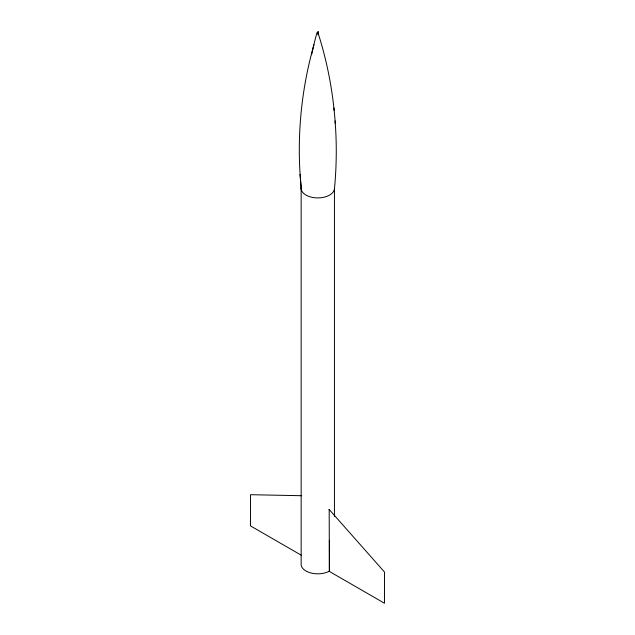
<?xml version="1.0" encoding="UTF-8"?>
<svg xmlns="http://www.w3.org/2000/svg" width="635" height="635" viewBox="0 0 635 635"><rect width="100%" height="100%" fill="white"/><g stroke="black" fill="none" stroke-linecap="round" stroke-linejoin="round"><path stroke-width="0.95" d="M334.431 516.382L334.431 189.063C336.613 166.434 336.883 143.605 335.074 120.936M313.968 44.775C300.76 90.988 296.442 139.668 301.157 187.492L301.157 563.412A16.693 9.636 0 0 0 310.166 572.77A16.693 9.636 0 0 0 328.597 571.548L329.049 571.254L384.477 603.25L384.477 572.032L329.049 509.333M318.206 34.711L318.206 31.75L316.952 32.75A577.326 366.038 54.6 0 0 311.587 54.721M301.681 495.721L250.523 494.697L250.523 525.915L301.379 555.276M335.296 123.587C333.145 92.567 327.39 61.801 317.794 32.218L317.794 34.195M333.915 107.982L334.129 110.45M300.085 174.355L301.371 190.008M329.382 540.226L329.382 571.444L329.184 509.405M334.431 189.063A16.693 9.636 0 0 1 316.428 197.882A16.693 9.636 0 0 1 301.157 187.492M317.683 33.52A576.667 401.336 46.7 0 1 318.206 31.75"/></g></svg>
